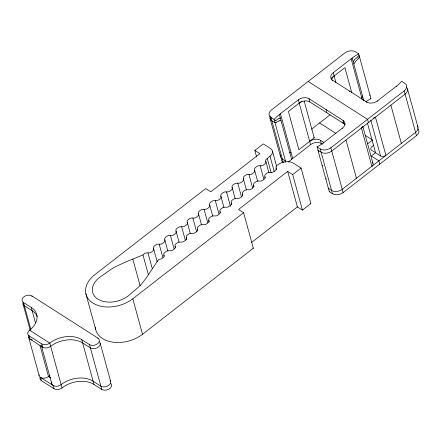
<?xml version="1.0" encoding="UTF-8"?>
<svg xmlns="http://www.w3.org/2000/svg" width="441" height="441" viewBox="0 0 441 441"><rect width="100%" height="100%" fill="white"/><g stroke="black" fill="none" stroke-linecap="round" stroke-linejoin="round"><path stroke-width="0.66" d="M359.057 55.527L359.029 55.643A0.645 0.435 -41.6 0 1 358.88 55.957M362.574 96.099L361.708 97.538L351.119 58.84L352.161 58.019A33.67 22.789 -15.3 0 1 358.693 53.863L370.947 98.668A33.67 22.789 -15.3 0 0 365.892 101.733M362.667 96.436L361.752 97.698L362.364 99.931M354.955 62.06L358.252 58.686M354.04 59.982L357.932 56.801M256.502 156.538L254.832 150.431L263.249 143.898L270.598 148.589A7.695 5.209 -15.3 0 1 270.035 156.169L265.923 159.681L265.493 160.926L266.099 162.238L264.859 164.046A7.012 4.746 -15.3 0 1 263.839 164.84C261.656 166.952 258.724 164.565 256.541 166.676A7.012 4.746 -15.3 0 0 255.521 167.47C252.864 168.936 256.293 171.295 253.636 172.762A7.012 4.746 -15.3 0 1 252.616 173.556C250.438 175.667 247.5 173.28 245.323 175.391A7.012 4.746 -15.3 0 0 244.297 176.185C241.64 177.651 245.075 180.011 242.418 181.477A7.012 4.746 -15.3 0 1 241.392 182.265C239.215 184.382 236.277 181.99 234.099 184.106A7.012 4.746 -15.3 0 0 233.08 184.895C230.417 186.361 233.851 188.72 231.194 190.187A7.012 4.746 -15.3 0 1 230.174 190.981C227.991 193.092 225.059 190.705 222.876 192.816A7.012 4.746 -15.3 0 0 221.856 193.61C219.199 195.076 222.628 197.436 219.971 198.902A7.012 4.746 -15.3 0 1 218.951 199.696C216.768 201.807 213.835 199.42 211.652 201.531A7.012 4.746 -15.3 0 0 210.633 202.325C207.976 203.792 211.404 206.151 208.747 207.617A7.012 4.746 -15.3 0 1 207.728 208.406C205.55 210.522 202.612 208.13 200.435 210.247A7.012 4.746 -15.3 0 0 199.409 211.041C196.752 212.501 200.186 214.866 197.529 216.327A7.012 4.746 -15.3 0 1 196.504 217.121C194.327 219.232 191.388 216.845 189.211 218.957A7.012 4.746 -15.3 0 0 188.191 219.75C185.529 221.217 188.963 223.576 186.306 225.042A7.012 4.746 -15.3 0 1 185.286 225.836C183.103 227.947 180.171 225.56 177.988 227.672A7.012 4.746 -15.3 0 0 176.968 228.466C174.311 229.932 177.74 232.291 175.083 233.758A7.012 4.746 -15.3 0 1 174.063 234.551C171.88 236.663 168.947 234.276 166.764 236.387A7.012 4.746 -15.3 0 0 165.744 237.181C163.087 238.642 166.516 241.006 163.859 242.467A7.012 4.746 -15.3 0 1 162.839 243.261C160.662 245.378 157.724 242.985 155.541 245.097A7.012 4.746 -15.3 0 0 154.521 245.891C151.864 247.357 155.298 249.716 152.641 251.183A7.012 4.746 -15.3 0 1 151.616 251.976C149.256 254.082 146.004 251.607 143.788 254.192A6.836 4.625 -15.3 0 0 142.989 254.915L124.136 262.643L116.242 266.375A65.422 44.282 -15.3 0 0 111.253 269.203L99.462 277.505A21.934 14.845 -15.3 0 0 97.863 299.103A21.934 14.845 -15.3 0 0 128.248 295.872L138.832 286.804A65.422 44.282 -15.3 0 0 142.338 283.028L146.847 277.135L157.382 261.215A77.495 52.457 -15.3 0 1 158.633 259.617L161.775 258.674A6.979 4.724 -15.3 0 0 162.966 257.776C165.623 256.309 162.194 253.95 164.851 252.484A7.012 4.746 -15.3 0 1 165.871 251.69C168.054 249.578 170.987 251.965 173.17 249.854A7.012 4.746 -15.3 0 0 174.189 249.06C176.847 247.594 173.412 245.235 176.075 243.768A7.012 4.746 -15.3 0 1 177.095 242.974C179.272 240.863 182.21 243.25 184.388 241.139A7.012 4.746 -15.3 0 0 185.413 240.345C188.07 238.884 184.636 236.519 187.293 235.059A7.012 4.746 -15.3 0 1 188.318 234.265C190.495 232.148 193.434 234.54 195.611 232.424A7.012 4.746 -15.3 0 0 196.631 231.635C199.293 230.169 195.859 227.81 198.516 226.343A7.012 4.746 -15.3 0 1 199.536 225.549C201.719 223.438 204.652 225.825 206.835 223.714A7.012 4.746 -15.3 0 0 207.854 222.92C210.511 221.454 207.083 219.094 209.74 217.628A7.012 4.746 -15.3 0 1 210.759 216.834C212.942 214.723 215.875 217.11 218.058 214.999A7.012 4.746 -15.3 0 0 219.078 214.205C221.735 212.738 218.306 210.379 220.963 208.913A7.012 4.746 -15.3 0 1 221.983 208.124C224.16 206.008 227.098 208.4 229.276 206.283A7.012 4.746 -15.3 0 0 230.301 205.495C232.958 204.029 229.524 201.669 232.181 200.203A7.012 4.746 -15.3 0 1 233.206 199.409C235.384 197.298 238.322 199.685 240.499 197.574A7.012 4.746 -15.3 0 0 241.519 196.78C244.182 195.313 240.747 192.954 243.404 191.488A7.012 4.746 -15.3 0 1 244.424 190.694C246.607 188.583 249.54 190.97 251.723 188.858A7.012 4.746 -15.3 0 0 252.743 188.064C255.4 186.598 251.971 184.239 254.628 182.772A7.012 4.746 -15.3 0 1 255.648 181.984C257.831 179.867 260.763 182.26 262.946 180.143A7.012 4.746 -15.3 0 0 263.966 179.349C266.623 177.888 263.194 175.524 265.851 174.063A7.012 4.746 -15.3 0 1 266.871 173.269C269.049 171.158 271.987 173.545 274.17 171.433A7.012 4.746 -15.3 0 0 275.19 170.639C277.769 169.03 274.319 166.323 277.56 164.934A11.543 7.811 -15.3 0 1 293.552 163.236L301.126 168.071L310.844 203.588L302.427 210.12L297.377 206.901L287.659 171.384L238.564 209.503L243.614 212.727L253.332 248.244L142.515 334.289A28.858 19.536 -15.3 0 1 112.72 342.15A28.858 19.536 -15.3 0 1 95.3 327.272M275.901 120.492L279.076 118.188M285.856 162.354L274.137 119.511A33.67 22.789 -15.3 0 1 279.379 114.528L298.32 99.826A7.695 5.209 -15.3 0 1 308.981 98.69L343.07 120.448L343.969 123.728A7.695 5.209 -15.3 0 1 345.143 124.781M288.563 162.001A33.67 22.789 -15.3 0 1 291.639 159.333L310.574 144.631A7.695 5.209 -15.3 0 1 321.235 143.496L322.305 144.179M332.828 80.918L332.657 80.306A7.695 5.209 -15.3 0 1 333.22 72.726L351.119 58.84M301.743 101.143L288.42 111.49L298.882 149.736L314.224 137.824L304.086 100.769M331.086 78.355L344.917 67.622L351.78 92.72M311.666 129.097L330.077 114.798M342.707 122.918L343.307 122.449M417.848 128.728A7.695 5.209 -15.3 0 1 416.458 135.646L343.131 192.585A7.695 5.209 -15.3 0 1 332.47 193.72L329.3 191.697L317.04 146.892A33.687 22.805 -15.3 0 0 323.584 142.735L342.514 128.028A7.695 5.209 -15.3 0 0 343.07 120.448M416.458 135.646L404.204 90.84A7.695 5.209 -15.3 0 0 404.766 83.261L401.591 81.238A33.687 22.805 -15.3 0 1 396.36 86.227L377.413 100.928A7.695 5.209 -15.3 0 1 366.752 102.058L332.657 80.306M254.832 150.431L259.881 153.655L210.787 191.78L205.738 188.555L94.914 274.6A28.858 19.536 -15.3 0 0 92.814 303.028A28.858 19.536 -15.3 0 0 132.796 298.772L243.614 212.727M302.427 210.12L292.714 174.603L301.126 168.071M317.04 146.892L320.21 148.915A7.695 5.209 -15.3 0 0 330.871 147.779L404.204 90.84M49.905 375.456L48.499 376.548A5.772 3.908 -15.3 0 1 42.275 378.075A5.772 3.908 -15.3 0 1 39.062 374.729M367.728 143.816L372.573 140.051L365.38 135.464M373.836 145.122L372.022 146.528A3.848 2.602 -15.3 0 0 371.741 150.32L380.583 155.96A3.848 2.602 -15.3 0 0 385.914 155.392L375.451 117.146A3.848 2.602 -15.3 0 1 373.499 118.072M251.519 242.506L297.377 206.901M276.259 122.355L279.434 120.696M329.091 188.081L328.424 188.406L331.571 190.44A7.695 5.209 -15.3 0 0 342.233 189.31L415.565 132.372A7.695 5.209 -15.3 0 0 417.296 125.845M326.428 178.704L325.811 178.958M318.975 151.467L318.358 151.698M322.829 165.546L322.228 165.772M289.891 152.944L291.071 152.58L292.697 158.528M289.798 152.608L291.027 152.421L280.437 113.723M358.693 53.863L355.523 51.84A7.695 5.209 -15.3 0 0 344.856 52.97L271.529 109.908A7.695 5.209 -15.3 0 0 270.967 117.488L283.227 162.294L283.624 162.547M359.189 56.883L359.586 57.137M369.657 95.135L370.054 95.388M370.55 98.415L370.947 98.668M308.193 81.442L367.54 119.313L368.433 122.592M299.219 103.106A7.695 5.209 -15.3 0 1 309.88 101.97L343.969 123.728M319.554 122.967L335.794 133.331M309.681 141.352A7.695 5.209 -15.3 0 1 320.342 140.221L323.54 142.261M313.749 137.52L314.224 137.824M270.967 117.488L274.137 119.511M275.035 122.791L271.865 120.768A7.695 5.209 -15.3 0 1 270.179 116.099M317.939 150.172L321.109 152.195A7.695 5.209 -15.3 0 0 331.77 151.059L405.103 94.12A7.695 5.209 -15.3 0 0 406.486 87.202M285.498 161.042L282.328 159.019A7.695 5.209 -15.3 0 1 280.482 154.907M287.659 171.384L292.714 174.603M310.37 203.284L310.844 203.588M253.013 248.04L253.332 248.244M30.931 329.681L23.494 302.498A5.772 3.908 -15.3 0 1 23.919 296.815A5.772 3.908 -15.3 0 1 31.912 295.966L97.919 338.087L98.029 338.495M23.494 302.498L31.245 307.443L35.412 322.674M31.245 307.443A23.086 15.628 -15.3 0 1 29.564 330.182A5.772 3.908 -15.3 0 0 29.145 335.871L41.774 343.925A5.772 3.908 -15.3 0 0 49.767 343.076A23.086 15.628 -15.3 0 1 81.75 339.675L89.501 344.619A5.772 3.908 -15.3 0 0 97.5 343.771A5.772 3.908 -15.3 0 0 97.919 338.087M40.015 377.59A5.772 3.908 -15.3 0 0 41.404 380.677L54.028 388.73A5.772 3.908 -15.3 0 0 62.027 387.882A23.086 15.628 -15.3 0 1 94.01 384.48L101.761 389.425A5.772 3.908 -15.3 0 0 109.357 388.863A5.772 3.908 -15.3 0 0 110.796 383.389M50.748 377.981L48.499 376.548L39.999 345.468M274.969 122.229L275.052 122.377A1.213 0.634 -69.8 0 0 275.217 122.587M407.512 89.016L417.974 127.262M390.88 105.162L401.343 143.413M377.413 100.928L377.524 101.336M366.752 102.058L366.862 102.472M370.771 120.101L380.583 155.96M352.161 58.019L363.891 100.912M379.795 164.118L378.896 160.838L371.322 156.004L375.534 152.735L367.414 123.061M362.783 126.269L372.899 163.242M349.707 91.182L349.818 91.59M333.22 72.726L335.915 82.577M345.992 140.018L356.455 178.269M342.514 128.028L342.624 128.436M326.026 109.566L326.924 112.846M330.871 147.779L343.131 192.585M308.981 98.69L309.88 101.97M320.342 140.221L321.235 143.496M320.21 148.915L332.47 193.72M298.32 99.826L310.574 144.631M279.379 114.528L291.639 159.333M270.013 118.293L280.482 156.544M272.444 151.059L276.584 166.191M276.132 167.993L276.584 169.658M270.035 156.169L274.285 171.703M267.229 158.347L271.176 172.773M265.802 161.4L268.839 172.503M264.909 176.709L265.212 177.817M260.19 165.761L263.834 179.079M254.578 170.116L257.616 181.212M253.685 185.418L253.988 186.532M248.967 174.471L252.61 187.789M243.355 178.831L246.392 189.928M242.462 194.134L242.765 195.242M237.749 183.186L241.392 196.504M232.137 187.541L235.174 198.643M231.244 202.849L231.696 204.514M226.525 191.901L230.472 206.327M220.913 196.256L223.951 207.353M220.02 211.559L220.324 212.672M215.302 200.611L218.945 213.929M209.69 204.971L212.727 216.068M208.797 220.274L209.255 221.939M204.078 209.326L207.722 222.644M198.467 213.681L201.504 224.783M197.574 228.989L197.877 230.097M192.86 218.041L196.504 231.36M187.249 222.396L190.28 233.498M186.356 237.699L186.808 239.364M181.637 226.751L185.281 240.075M176.025 231.112L179.063 242.208M175.132 246.414L175.435 247.528M170.413 235.466L174.057 248.785M164.802 239.827L167.839 250.923M163.909 255.13L164.212 256.238M159.19 244.182L162.834 257.5M153.578 248.537L157.222 261.855M147.972 252.897L152.222 268.431M142.989 254.915L148.452 274.892M132.818 259.104L140.106 285.74M132.796 298.772L142.515 334.289M100.201 343.219L110.669 381.471M85.879 293.75L95.598 329.267M89.501 344.619L101.761 389.425M81.75 339.675L94.01 384.48M62.027 387.882L49.767 343.076L29.564 330.182L29.679 330.596M31.912 295.966L32.083 296.578M41.774 343.925L42.667 347.205L30.043 339.146L29.145 335.871M54.028 388.73L53.129 385.456L40.506 377.397L41.404 380.677M41.46 346.009L51.746 383.598M23.009 303.921L30.225 330.298M28.654 337.293L39.117 375.539M396.36 86.227L396.448 86.546M323.584 142.735L323.672 143.055M331.626 80.03A7.695 5.209 -15.3 0 1 334.118 76.001M353.291 61.387A11.405 9.206 -62 0 1 354.272 60.296M358.649 55.775A5.022 2.629 -41.9 0 1 357.789 56.525M354.013 63.956A8.241 6.086 -55.9 0 1 355.165 62.264M359.057 57.324A4.03 2.293 -44.7 0 1 358.086 58.521M359.272 57.358A1.213 0.838 -42 0 0 359.343 56.928L359.349 56.735A1.108 0.777 -40.3 0 1 359.365 56.487M283.227 162.294A7.695 5.209 -15.3 0 1 281.38 158.181M372.38 162.646A3.848 2.602 -15.3 0 1 371.884 166.285L361.422 128.033A3.848 2.602 -15.3 0 0 362.546 126.584M329.752 191.46A33.687 22.805 -15.3 0 1 329.3 191.697M279.175 118.524A11.405 8.44 -74.7 0 1 280.278 117.901M275.664 120.272A5.022 2.067 -59.1 0 1 274.952 120.823M279.451 120.939A8.241 5.507 -68.3 0 1 280.956 120.476M276.286 122.08A4.03 1.896 -60.1 0 1 275.3 122.488M274.914 122.14A1.108 0.573 -71.7 0 1 274.964 122.24M51.867 381.95A5.772 3.908 -15.3 0 0 54.386 386.007A5.772 3.908 -15.3 0 0 61.128 384.602A23.086 15.628 -15.3 0 1 93.112 381.2L100.862 386.151A5.772 3.908 -15.3 0 0 108.238 385.726A5.772 3.908 -15.3 0 0 110.162 380.407M41.399 345.727A5.772 3.908 -15.3 0 0 50.665 346.356A23.086 15.628 -15.3 0 1 82.649 342.955L90.399 347.899A5.772 3.908 -15.3 0 0 97.996 347.337A5.772 3.908 -15.3 0 0 99.434 341.858M32.254 339.895A5.772 3.908 -15.3 0 1 28.775 335.645M23.13 302.272A5.772 3.908 -15.3 0 0 24.393 305.778L32.143 310.723A23.086 15.628 -15.3 0 1 37.22 316.627"/></g></svg>
